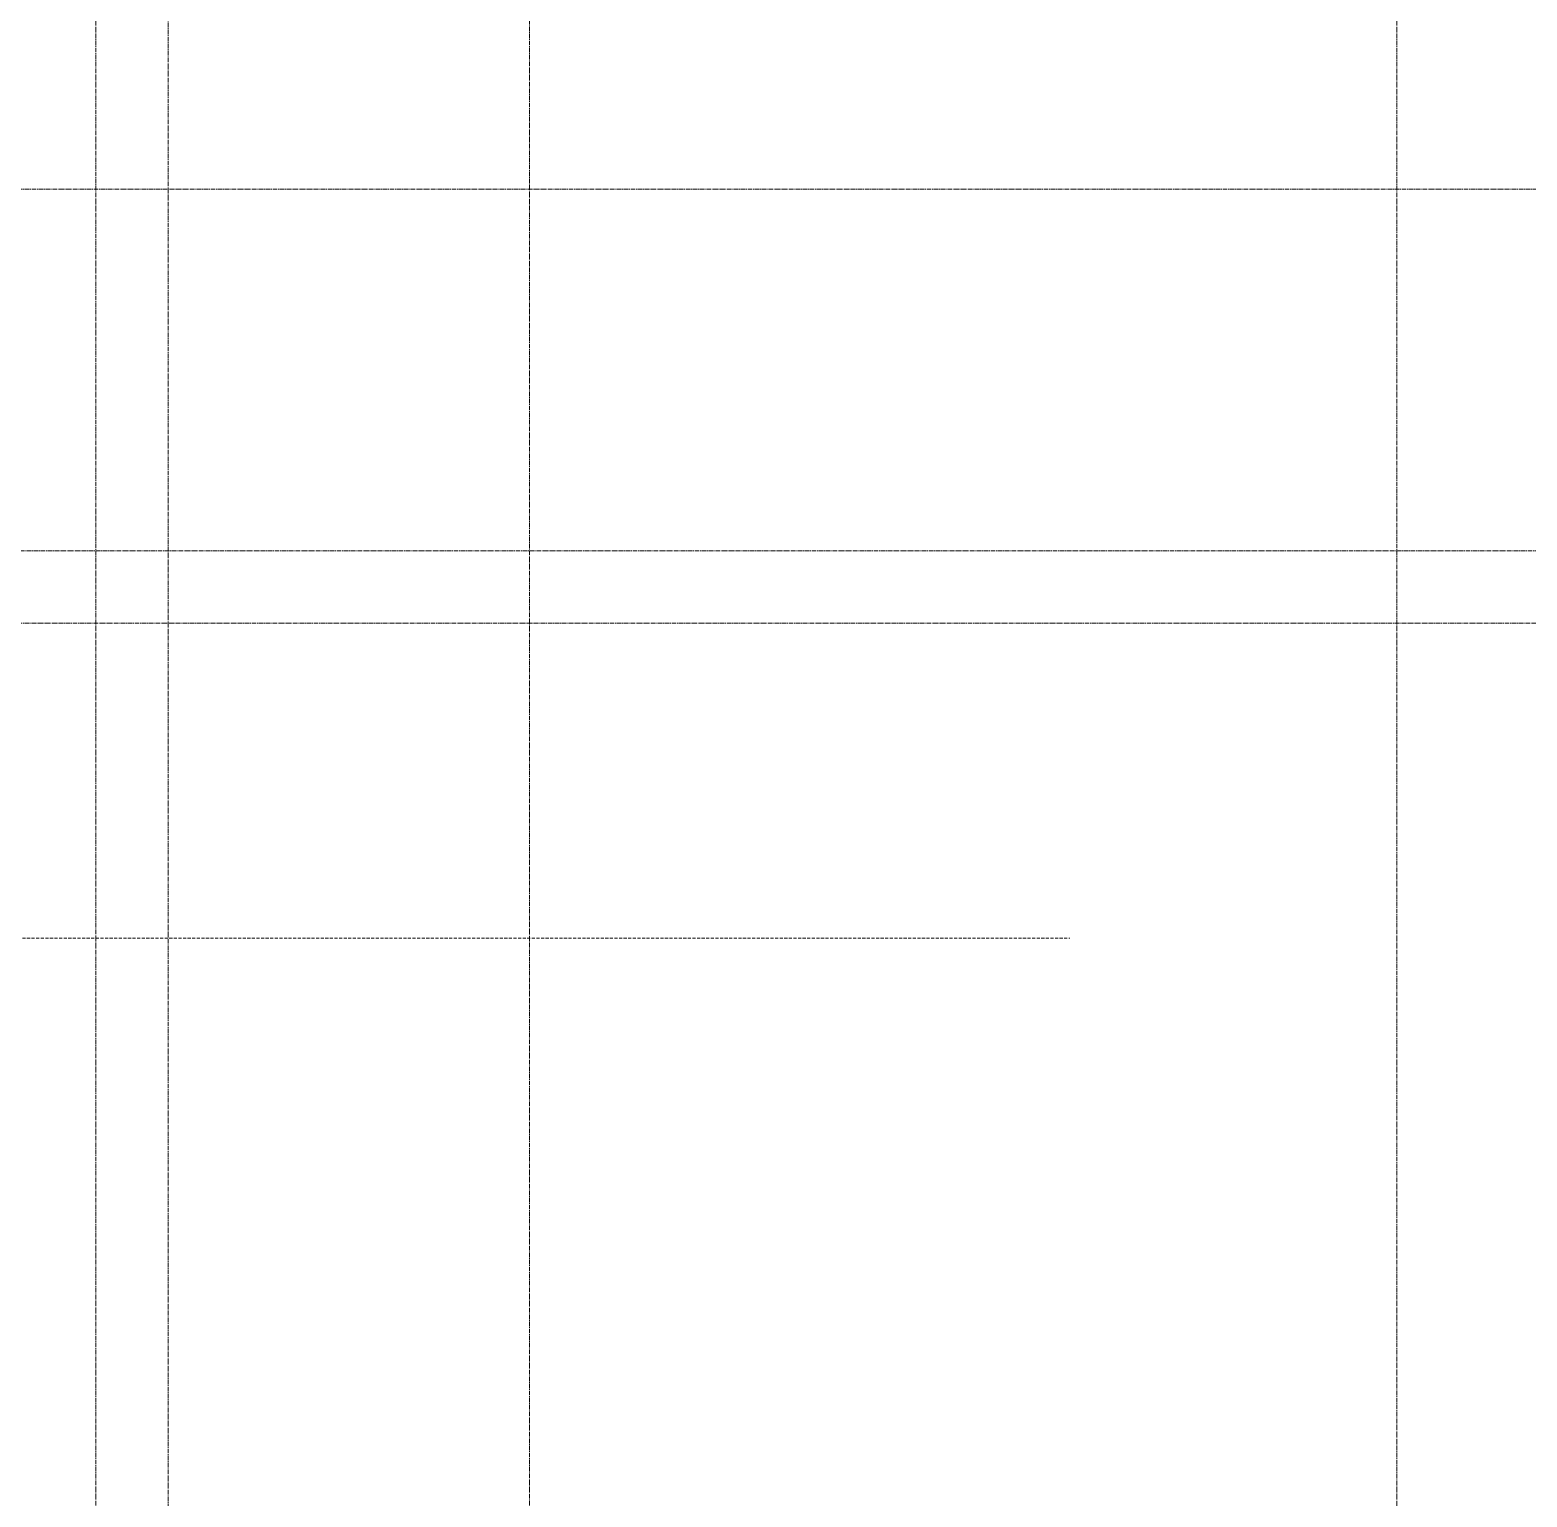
# Model space of a CAD drawing. Header units: millimetres. Extents: x 470010 to 1231400, y -134005 to 421770.
# Drawn here: x 678600 to 684814, y -28837 to -22750 of the extents above; entities that cross this region are included whole.
import ezdxf
from ezdxf.enums import TextEntityAlignment as Align

# ---------------------------------------------------------------- set-up
doc = ezdxf.new("R2010")
doc.units = ezdxf.units.MM
doc.linetypes.add('CENTER2', pattern=[28.575, 19.05, -3.175, 3.175, -3.175])
doc.linetypes.add('DASHED', pattern=[19.05, 12.7, -6.35])
doc.layers.get('Defpoints').update_dxf_attribs({"color": 140})
doc.layers.add('АР_Разрезы марка', color=7, linetype='Continuous', lineweight=13)
doc.layers.add('РД_Оси_100', color=7, linetype='Continuous', lineweight=0, true_color=0x525252)
doc.styles.add('style1', font='ARIALN.TTF')

# ---------------------------------------------------------------- blocks, each defined once
blk = doc.blocks.new('СОШ_2200_АР_ОСИ_М100_28.05.24')
at = {"layer": 'РД_Оси_100', "color": 251, "linetype": 'CENTER2', "true_color": 0x636466}
for points in [[(5849.555, 139938.679), (6000, 139538.679), (6000, -6194.559)], [(6300, -6195.83), (6300, 139538.679), (6450, 139938.679)], [(7800, -6155), (7800, 139938.679)], [(11400, 139938.679), (11400, -6155)], [(119910, 70200), (-5954.958, 70200)], [(95715.503, 68700), (-5454.958, 68700), (-5954.958, 68850)], [(78274.959, 68400), (-5454.958, 68400), (-5954.958, 68250)]]:
    blk.add_lwpolyline(points, dxfattribs=at)
blk = doc.blocks.new('A$C9108343f')
at = {"layer": 'АР_Разрезы марка', "color": 18, "linetype": 'DASHED', "lineweight": 15, "true_color": 0x000000}
blk.add_line((8201.9, 73848.8), (17198.3, 73848.8), dxfattribs=at)
at = {"layer": 'РД_Оси_100'}
blk.add_blockref('СОШ_2200_АР_ОСИ_М100_28.05.24', (7155, 6755), dxfattribs=at)
at = {"layer": 'Defpoints', "color": 18, "true_color": 0x000000, "style": 'style1'}
for p in [(143949.3, 316089.1), (143975, 281639.5), (143890.4, 273244.7), (143840, 264276.8), (143967.8, 254892.4), (12252, 104178.1), (12382.6, 96023.1)]:
    blk.add_attdef('АР-ПОМЕЩЕНИЕ:НАИМЕНОВАНИЕ', text='', height=100, dxfattribs=at).set_placement(p, align=Align.MIDDLE)
at = {"layer": 'Defpoints', "color": 18, "true_color": 0x000000, "style": 'style1', "flags": 8}
for p in [(143951.3, 279099.1), (143848.3, 269251.1), (143875.3, 260094.2), (144049.7, 250824.7), (163419.3, 238153.4), (155897.5, 237966), (183037.2, 237966), (143342.9, 237876.2)]:
    blk.add_attdef('АР-ПОМЕЩЕНИЕ:НАИМЕНОВАНИЕ', text='', height=100, dxfattribs=at).set_placement(p, align=Align.MIDDLE)

msp = doc.modelspace()

# ---------------------------------------------------------------- linework, layer by layer
at = {"layer": 'АР_Разрезы марка', "color": 18, "linetype": 'DASHED', "lineweight": 15, "true_color": 0x000000}
msp.add_line((673920.527, -26517.476), (682916.891, -26517.476), dxfattribs=at)

# ---------------------------------------------------------------- block references
msp.add_blockref('A$C9108343f', (665718.612, -100366.242))
at = {"layer": 'РД_Оси_100'}
msp.add_blockref('СОШ_2200_АР_ОСИ_М100_28.05.24', (672873.57, -93611.242), dxfattribs=at)

doc.saveas('drawing.dxf')
